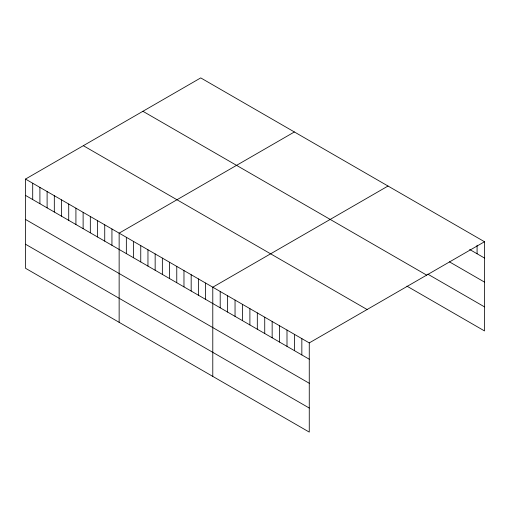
<?xml version="1.0" encoding="UTF-8"?>
<svg xmlns="http://www.w3.org/2000/svg" width="510" height="510" viewBox="0 0 510 510"><rect width="100%" height="100%" fill="white"/><g stroke="black" fill="none" stroke-linecap="round" stroke-linejoin="round"><path stroke-width="0.76" d="M25.5 179.074L309.264 342.905L309.264 432.097L25.5 268.266L25.5 179.074L200.736 77.903L484.5 241.734L484.5 330.926L406.91 286.129M294.378 131.969L119.142 233.14L119.142 322.333M388.021 186.029L212.785 287.206L212.785 376.393M309.264 342.905L484.5 241.734M469.659 249.479L484.5 258.047M449.418 261.84L484.5 282.1M427.826 274.157L484.5 306.873M142.908 111.288L426.672 275.119M83.328 145.688L367.092 309.519M25.5 195.394L309.264 359.219M25.5 219.44L309.264 383.271M25.5 244.22L309.264 408.045M477.079 245.214L477.079 253.763M301.844 338.621L301.844 354.934M294.417 334.337L294.417 350.65M286.996 330.053L286.996 346.367M279.576 325.769L279.576 342.082M272.155 321.478L272.155 337.798M264.735 317.195L264.735 333.514M257.314 312.91L257.314 329.224M249.894 308.626L249.894 324.94M242.467 304.342L242.467 320.656M235.046 300.058L235.046 316.372M227.626 295.774L227.626 312.088M220.205 291.49L220.205 307.804M205.581 283.044L205.581 299.357M198.377 278.887L198.377 295.201M191.173 274.724L191.173 291.044M183.97 270.568L183.97 286.881M176.766 266.411L176.766 282.725M169.562 262.248L169.562 278.568M162.358 258.092L162.358 274.405M155.155 253.935L155.155 270.249M147.957 249.772L147.957 266.092M140.754 245.616L140.754 261.93M133.55 241.459L133.55 257.773M126.346 237.297L126.346 253.617M111.939 228.984L111.939 245.297M104.735 224.821L104.735 241.141M97.531 220.664L97.531 236.978M90.327 216.508L90.327 232.821M83.124 212.345L83.124 228.658M75.92 208.188L75.92 224.502M68.716 204.032L68.716 220.345M61.519 199.869L61.519 216.183M54.315 195.712L54.315 212.026M47.111 191.55L47.111 207.87M39.907 187.393L39.907 203.707M32.704 183.237L32.704 199.55"/></g></svg>
